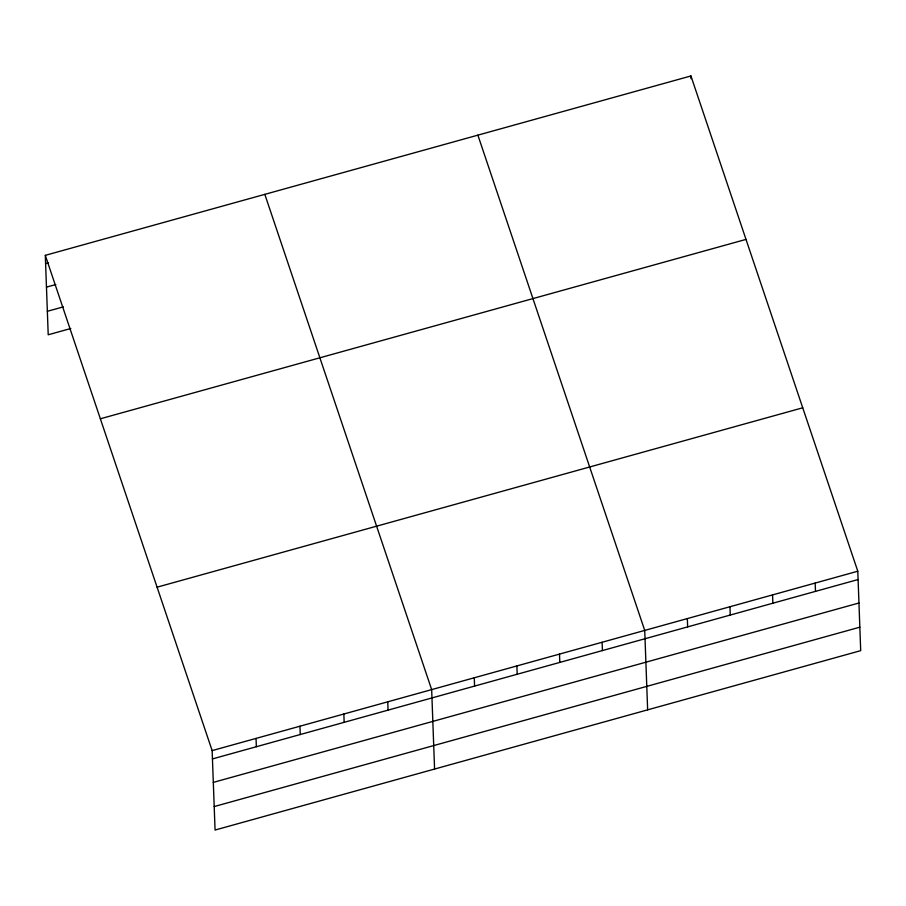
<?xml version="1.0" encoding="UTF-8"?>
<svg xmlns="http://www.w3.org/2000/svg" width="906" height="906" viewBox="0 0 906 906"><rect width="100%" height="100%" fill="white"/><g stroke="black" fill="none" stroke-linecap="round" stroke-linejoin="round"><path stroke-width="1.36" d="M45.3 255.345L690.938 75.957L857.789 571.222L860.7 650.655L215.062 830.043L212.14 750.61L45.3 255.345L48.211 334.778L70.827 328.493M45.606 263.657L48.267 262.91M46.466 287.123L55.776 284.541M47.35 311.302L63.318 306.874M100.362 418.787L746 239.399M157.089 587.179L802.727 407.791M212.14 750.61L857.789 571.222M212.446 758.922L858.095 579.534M213.306 782.388L858.956 603M214.201 806.567L859.839 627.178M477.881 135.153L644.721 630.417L647.643 709.851M264.824 194.36L431.664 689.625L434.574 769.047M815.173 583.068L815.479 591.369M772.558 594.902L772.863 603.203M729.953 606.748L730.259 615.049M690.938 75.957L691.04 78.731M687.337 618.583L687.643 626.884M602.116 642.263L602.422 650.565M559.5 654.098L559.806 662.411M516.884 665.944L517.19 674.245M474.28 677.779L474.585 686.091M387.757 701.822L388.062 710.123M343.861 714.019L344.155 722.32M299.954 726.216L300.26 734.517M256.047 738.413L256.353 746.714"/></g></svg>
